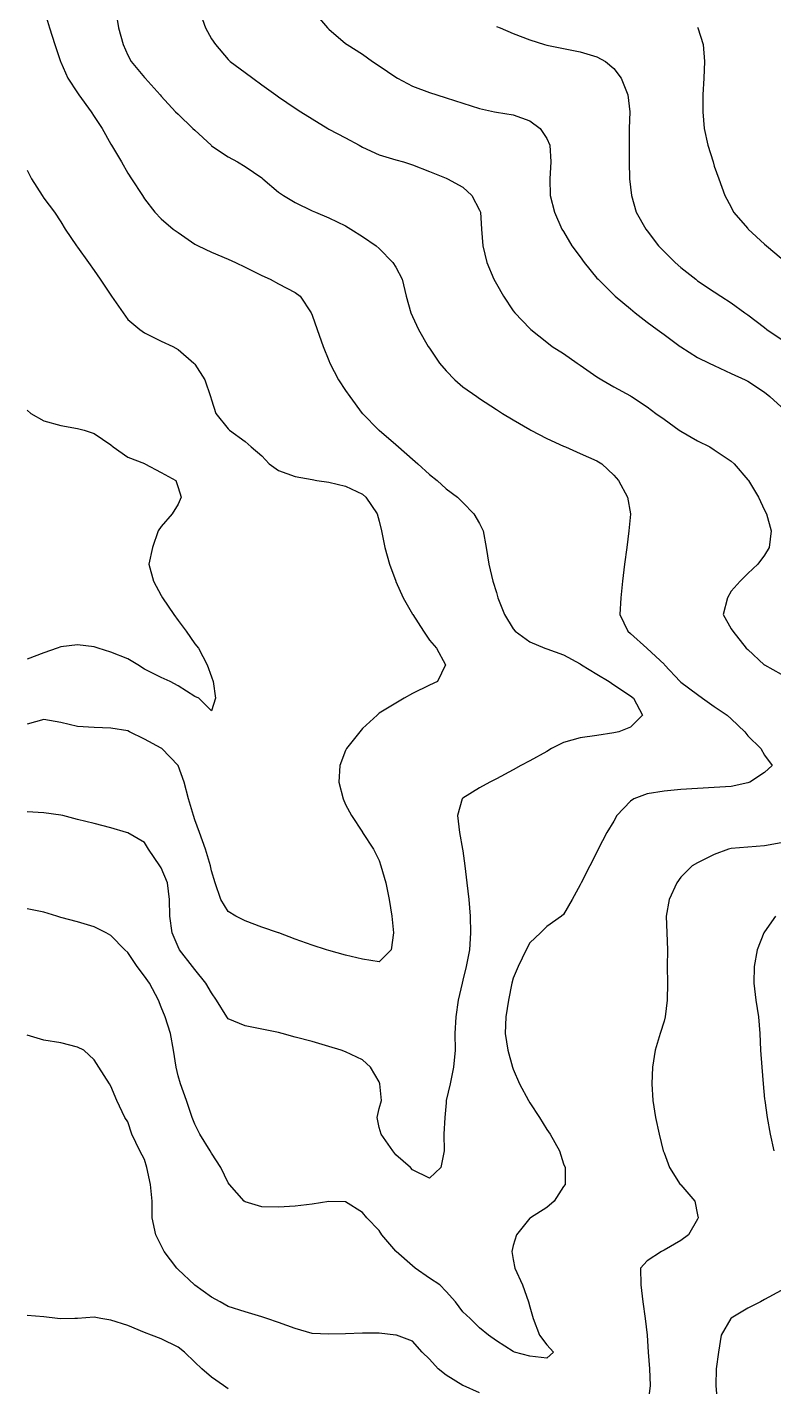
# Model space of a CAD drawing. Extents: x -729 to 771, y -779 to 721.
# Drawn here: x -729.1 to -582.6, y 135.4 to 402.3 of the extents above; entities that cross this region are included whole.
import ezdxf

# ---------------------------------------------------------------- set-up
doc = ezdxf.new("R2010")
doc.units = 0

msp = doc.modelspace()

# ---------------------------------------------------------------- linework, layer by layer
at = {"layer": 'CONTOURS'}
for points in [[(-725.7339, 405.4143, 26.472), (-724.765, 402.1249, 26.472), (-723.7176, 398.8354, 26.472), (-722.6104, 395.5459, 26.472), (-722.5377, 395.3787, 26.472), (-721.1082, 392.2564, 26.472), (-719.2482, 389.3449, 26.472), (-718.9778, 388.967, 26.472), (-716.5782, 385.6775, 26.472), (-715.9588, 384.7354, 26.472), (-714.4266, 382.388, 26.472), (-712.6693, 379.3317, 26.472), (-712.5375, 379.0985, 26.472), (-710.6328, 375.8091, 26.472), (-709.3798, 373.6051, 26.472), (-708.6396, 372.5196, 26.472), (-706.512, 369.2301, 26.472), (-706.0903, 368.5705, 26.472), (-704.0354, 365.9407, 26.472), (-702.8009, 364.6787, 26.472), (-700.4391, 362.6512, 26.472), (-699.5114, 361.9592, 26.472), (-696.2219, 359.6948, 26.472), (-695.571, 359.3617, 26.472), (-692.9324, 358.1106, 26.472), (-689.643, 356.7498, 26.472), (-688.2004, 356.0722, 26.472), (-686.3535, 355.1861, 26.472), (-683.064, 353.535, 26.472), (-681.444, 352.7828, 26.472), (-679.7745, 351.9105, 26.472), (-676.4851, 350.2044, 26.472), (-675.5663, 349.4933, 26.472), (-673.3846, 346.2038, 26.472), (-673.1956, 345.7581, 26.472), (-672.2062, 342.9143, 26.472), (-671.0485, 339.6249, 26.472), (-669.9061, 336.8703, 26.472), (-669.705, 336.3354, 26.472), (-667.9991, 333.0459, 26.472), (-666.6167, 330.9915, 26.472), (-665.7559, 329.7564, 26.472), (-663.3323, 326.467, 26.472), (-663.3272, 326.4611, 26.472), (-660.0749, 323.1775, 26.472), (-660.0377, 323.1471, 26.472), (-656.7482, 320.3533, 26.472), (-656.2447, 319.888, 26.472), (-653.4588, 317.4575, 26.472), (-652.4477, 316.5985, 26.472), (-650.1693, 314.4583, 26.472), (-648.6731, 313.3091, 26.472), (-646.8798, 311.671, 26.472), (-644.6754, 310.0196, 26.472), (-643.5903, 309.0007, 26.472), (-641.4235, 306.7301, 26.472), (-640.3009, 304.8259, 26.472), (-639.5977, 303.4407, 26.472), (-639.0504, 300.1512, 26.472), (-638.5157, 296.8617, 26.472), (-637.7291, 293.5722, 26.472), (-637.0114, 291.3268, 26.472), (-636.7039, 290.2828, 26.472), (-635.3984, 286.9933, 26.472), (-633.7219, 284.1701, 26.472), (-633.3529, 283.7038, 26.472), (-630.4324, 281.6567, 26.472), (-627.5016, 280.4143, 26.472), (-627.143, 280.2415, 26.472), (-623.8535, 279.0917, 26.472), (-620.564, 277.31, 26.472), (-620.2848, 277.1249, 26.472), (-617.2745, 275.3009, 26.472), (-614.9028, 273.8354, 26.472), (-613.9851, 273.1759, 26.472), (-610.6956, 271.0261, 26.472), (-610.1023, 270.5459, 26.472), (-608.307, 267.2564, 26.472), (-610.6956, 264.8835, 26.472), (-613.0029, 263.967, 26.472), (-613.9851, 263.7674, 26.472), (-617.2745, 263.2794, 26.472), (-620.564, 262.7685, 26.472), (-623.8535, 261.8743, 26.472), (-626.2219, 260.6775, 26.472), (-627.143, 260.1172, 26.472), (-630.4324, 258.2759, 26.472), (-632.1973, 257.388, 26.472), (-633.7219, 256.5316, 26.472), (-637.0114, 254.7781, 26.472), (-638.329, 254.0985, 26.472), (-640.3009, 252.9744, 26.472), (-643.5903, 250.9377, 26.472), (-643.7502, 250.8091, 26.472), (-644.6839, 247.5196, 26.472), (-644.2867, 244.2301, 26.472), (-643.6424, 240.9407, 26.472), (-643.5903, 240.6351, 26.472), (-643.2232, 237.6512, 26.472), (-642.8235, 234.3617, 26.472), (-642.4567, 231.0722, 26.472), (-642.1681, 227.7828, 26.472), (-642.0918, 224.4933, 26.472), (-642.3201, 221.2038, 26.472), (-642.9501, 217.9143, 26.472), (-643.5903, 215.2419, 26.472), (-643.7587, 214.6249, 26.472), (-644.5075, 211.3354, 26.472), (-644.964, 208.0459, 26.472), (-645.1764, 204.7564, 26.472), (-645.1176, 201.467, 26.472), (-645.4529, 198.1775, 26.472), (-646.0752, 194.888, 26.472), (-646.8465, 191.5985, 26.472), (-646.8798, 191.1915, 26.472), (-647.1403, 188.3091, 26.472), (-647.3134, 185.0196, 26.472), (-647.2742, 181.7301, 26.472), (-647.9228, 178.4407, 26.472), (-650.1693, 176.3815, 26.472), (-653.4588, 177.9866, 26.472), (-653.8565, 178.4407, 26.472), (-656.7482, 180.9653, 26.472), (-657.348, 181.7301, 26.472), (-659.6563, 185.0196, 26.472), (-660.0377, 186.3243, 26.472), (-660.4451, 188.3091, 26.472), (-660.0377, 190.0464, 26.472), (-659.5981, 191.5985, 26.472), (-659.8811, 194.888, 26.472), (-660.0377, 195.2856, 26.472), (-661.7043, 198.1775, 26.472), (-663.3272, 199.6202, 26.472), (-666.6167, 201.194, 26.472), (-667.4773, 201.467, 26.472), (-669.9061, 202.2315, 26.472), (-673.1956, 203.2044, 26.472), (-676.4851, 204.0793, 26.472), (-679.0505, 204.7564, 26.472), (-679.7745, 204.9372, 26.472), (-683.064, 205.5974, 26.472), (-686.3535, 206.293, 26.472), (-689.643, 207.6285, 26.472), (-689.942, 208.0459, 26.472), (-691.9789, 211.3354, 26.472), (-692.9324, 212.7493, 26.472), (-694.0773, 214.6249, 26.472), (-696.2219, 217.3559, 26.472), (-696.659, 217.9143, 26.472), (-699.2087, 221.2038, 26.472), (-699.5114, 221.8011, 26.472), (-700.6632, 224.4933, 26.472), (-701.1178, 227.7828, 26.472), (-701.1912, 231.0722, 26.472), (-701.543, 234.3617, 26.472), (-702.8009, 237.2536, 26.472), (-703.0619, 237.6512, 26.472), (-705.2792, 240.9407, 26.472), (-706.0903, 242.254, 26.472), (-709.3798, 244.1583, 26.472), (-709.6028, 244.2301, 26.472), (-712.6693, 245.1373, 26.472), (-715.9588, 245.9587, 26.472), (-719.2482, 246.776, 26.472), (-722.1006, 247.5196, 26.472), (-722.5377, 247.6354, 26.472), (-725.8272, 248.0476, 26.472), (-729.1167, 248.2765, 26.472)], [(-711.7167, 405.4143, 36.472), (-711.1952, 402.1249, 36.472), (-710.2783, 398.8354, 36.472), (-709.3798, 396.7703, 36.472), (-708.7322, 395.5459, 36.472), (-706.0903, 392.3773, 36.472), (-705.9861, 392.2564, 36.472), (-703.031, 388.967, 36.472), (-702.8009, 388.7018, 36.472), (-699.9793, 385.6775, 36.472), (-699.5114, 385.1974, 36.472), (-696.5729, 382.388, 36.472), (-696.2219, 382.0521, 36.472), (-693.0363, 379.0985, 36.472), (-692.9324, 379.003, 36.472), (-689.643, 376.8397, 36.472), (-687.8371, 375.8091, 36.472), (-686.3535, 374.9239, 36.472), (-683.064, 372.7026, 36.472), (-682.8375, 372.5196, 36.472), (-679.7745, 369.8775, 36.472), (-678.8251, 369.2301, 36.472), (-676.4851, 367.8276, 36.472), (-673.1956, 366.2465, 36.472), (-672.5543, 365.9407, 36.472), (-669.9061, 364.8538, 36.472), (-666.6167, 363.2478, 36.472), (-665.6197, 362.6512, 36.472), (-663.3272, 361.1715, 36.472), (-660.6335, 359.3617, 36.472), (-660.0377, 358.823, 36.472), (-657.3223, 356.0722, 36.472), (-656.7482, 355.1599, 36.472), (-655.4929, 352.7828, 36.472), (-654.6953, 349.4933, 36.472), (-653.7945, 346.2038, 36.472), (-653.4588, 345.4681, 36.472), (-652.2993, 342.9143, 36.472), (-650.423, 339.6249, 36.472), (-650.1693, 339.243, 36.472), (-648.19, 336.3354, 36.472), (-646.8798, 334.8005, 36.472), (-645.1505, 333.0459, 36.472), (-643.5903, 331.6849, 36.472), (-640.842, 329.7564, 36.472), (-640.3009, 329.3668, 36.472), (-637.0114, 327.2247, 36.472), (-635.8086, 326.467, 36.472), (-633.7219, 325.195, 36.472), (-630.4324, 323.2796, 36.472), (-630.2538, 323.1775, 36.472), (-627.143, 321.5321, 36.472), (-623.8535, 320.0619, 36.472), (-623.4553, 319.888, 36.472), (-620.564, 318.613, 36.472), (-617.2745, 317.1266, 36.472), (-616.3418, 316.5985, 36.472), (-613.9851, 314.352, 36.472), (-613.0555, 313.3091, 36.472), (-611.2838, 310.0196, 36.472), (-610.6956, 306.776, 36.472), (-610.688, 306.7301, 36.472), (-610.6956, 306.6589, 36.472), (-611.0347, 303.4407, 36.472), (-611.4341, 300.1512, 36.472), (-611.8548, 296.8617, 36.472), (-612.2368, 293.5722, 36.472), (-612.5813, 290.2828, 36.472), (-612.7845, 286.9933, 36.472), (-611.2039, 283.7038, 36.472), (-610.6956, 283.3006, 36.472), (-607.5009, 280.4143, 36.472), (-607.4061, 280.3389, 36.472), (-604.1167, 277.2275, 36.472), (-604.026, 277.1249, 36.472), (-600.9445, 273.8354, 36.472), (-600.8272, 273.74, 36.472), (-597.5377, 271.2705, 36.472), (-596.5764, 270.5459, 36.472), (-594.2482, 268.9128, 36.472), (-591.7141, 267.2564, 36.472), (-590.9588, 266.524, 36.472), (-588.2411, 263.967, 36.472), (-587.6693, 263.2165, 36.472), (-585.0906, 260.6775, 36.472), (-584.3798, 259.4117, 36.472), (-582.9109, 257.388, 36.472), (-584.3798, 255.9866, 36.472), (-587.2388, 254.0985, 36.472), (-587.6693, 253.9601, 36.472), (-590.9588, 253.2508, 36.472), (-594.2482, 253.0318, 36.472), (-597.5377, 252.8344, 36.472), (-600.8272, 252.6519, 36.472), (-604.1167, 252.3569, 36.472), (-607.4061, 251.7863, 36.472), (-610.0509, 250.8091, 36.472), (-610.6956, 250.3631, 36.472), (-613.3536, 247.5196, 36.472), (-613.9851, 246.4595, 36.472), (-615.3633, 244.2301, 36.472), (-617.0085, 240.9407, 36.472), (-617.2745, 240.3545, 36.472), (-618.6573, 237.6512, 36.472), (-620.367, 234.3617, 36.472), (-620.564, 233.9298, 36.472), (-622.1232, 231.0722, 36.472), (-623.8535, 228.1238, 36.472), (-624.2588, 227.7828, 36.472), (-627.143, 225.7829, 36.472), (-628.3679, 224.4933, 36.472), (-630.4324, 222.5734, 36.472), (-631.1825, 221.2038, 36.472), (-632.7727, 217.9143, 36.472), (-633.7219, 215.6461, 36.472), (-634.0018, 214.6249, 36.472), (-634.6691, 211.3354, 36.472), (-635.1564, 208.0459, 36.472), (-635.2711, 204.7564, 36.472), (-634.7442, 201.467, 36.472), (-633.8819, 198.1775, 36.472), (-633.7219, 197.777, 36.472), (-632.449, 194.888, 36.472), (-630.715, 191.5985, 36.472), (-630.4324, 191.1369, 36.472), (-628.5488, 188.3091, 36.472), (-627.143, 185.94, 36.472), (-626.4749, 185.0196, 36.472), (-624.659, 181.7301, 36.472), (-623.8535, 179.2152, 36.472), (-623.5456, 178.4407, 36.472), (-623.5003, 175.1512, 36.472), (-623.8535, 174.7182, 36.472), (-625.6813, 171.8617, 36.472), (-627.143, 170.6273, 36.472), (-630.3533, 168.5722, 36.472), (-630.4324, 168.5089, 36.472), (-633.0621, 165.2828, 36.472), (-633.7219, 163.1496, 36.472), (-633.9634, 161.9933, 36.472), (-633.7219, 160.4246, 36.472), (-633.4261, 158.7038, 36.472), (-631.8753, 155.4143, 36.472), (-630.7337, 152.1249, 36.472), (-630.4324, 151.143, 36.472), (-629.7714, 148.8354, 36.472), (-628.5288, 145.5459, 36.472), (-627.143, 143.6927, 36.472), (-625.7843, 142.2564, 36.472), (-627.143, 141.0385, 36.472), (-630.4324, 141.4487, 36.472), (-633.4693, 142.2564, 36.472), (-633.7219, 142.3772, 36.472), (-637.0114, 144.4325, 36.472), (-638.5367, 145.5459, 36.472), (-640.3009, 147.0318, 36.472), (-642.1976, 148.8354, 36.472), (-643.5903, 150.173, 36.472), (-645.0386, 152.1249, 36.472), (-646.8798, 154.1417, 36.472), (-648.1058, 155.4143, 36.472), (-650.1693, 156.7811, 36.472), (-652.9316, 158.7038, 36.472), (-653.4588, 159.1742, 36.472), (-656.7119, 161.9933, 36.472), (-656.7482, 162.033, 36.472), (-659.4987, 165.2828, 36.472), (-660.0377, 166.1111, 36.472), (-662.4738, 168.5722, 36.472), (-663.3272, 169.6657, 36.472), (-666.6167, 171.7169, 36.472), (-669.9061, 171.7866, 36.472), (-673.1956, 171.2884, 36.472), (-676.4851, 170.9104, 36.472), (-679.7745, 170.6686, 36.472), (-683.064, 170.756, 36.472), (-686.3535, 171.7173, 36.472), (-686.5399, 171.8617, 36.472), (-689.409, 175.1512, 36.472), (-689.643, 175.4513, 36.472), (-691.1067, 178.4407, 36.472), (-692.9324, 181.3026, 36.472), (-693.2089, 181.7301, 36.472), (-695.2331, 185.0196, 36.472), (-696.2219, 186.9595, 36.472), (-696.7051, 188.3091, 36.472), (-697.8656, 191.5985, 36.472), (-699.0459, 194.888, 36.472), (-699.5114, 196.4573, 36.472), (-699.8713, 198.1775, 36.472), (-700.3792, 201.467, 36.472), (-701.0168, 204.7564, 36.472), (-702.0238, 208.0459, 36.472), (-702.8009, 209.9263, 36.472), (-703.3583, 211.3354, 36.472), (-705.1187, 214.6249, 36.472), (-706.0903, 215.9993, 36.472), (-707.5558, 217.9143, 36.472), (-709.3798, 220.6819, 36.472), (-709.976, 221.2038, 36.472), (-712.6693, 224.006, 36.472), (-713.5943, 224.4933, 36.472), (-715.9588, 225.7191, 36.472), (-719.2482, 226.669, 36.472), (-722.5377, 227.5278, 36.472), (-723.31, 227.7828, 36.472), (-725.8272, 228.5603, 36.472), (-729.1167, 229.2123, 36.472)], [(-695.2832, 405.4143, 46.472), (-694.0844, 402.1249, 46.472), (-692.9324, 399.9453, 46.472), (-692.1709, 398.8354, 46.472), (-689.643, 395.9508, 46.472), (-689.2506, 395.5459, 46.472), (-686.3535, 393.3982, 46.472), (-684.8562, 392.2564, 46.472), (-683.064, 390.925, 46.472), (-680.3229, 388.967, 46.472), (-679.7745, 388.5815, 46.472), (-676.4851, 386.3453, 46.472), (-675.431, 385.6775, 46.472), (-673.1956, 384.2808, 46.472), (-670.1308, 382.388, 46.472), (-669.9061, 382.2631, 46.472), (-666.6167, 380.534, 46.472), (-663.956, 379.0985, 46.472), (-663.3272, 378.7256, 46.472), (-660.0377, 377.2271, 46.472), (-656.7482, 376.23, 46.472), (-655.253, 375.8091, 46.472), (-653.4588, 375.226, 46.472), (-650.1693, 373.9385, 46.472), (-646.8798, 372.636, 46.472), (-646.6077, 372.5196, 46.472), (-643.5903, 370.8938, 46.472), (-641.8685, 369.2301, 46.472), (-640.3009, 366.3765, 46.472), (-640.1578, 365.9407, 46.472), (-639.9088, 362.6512, 46.472), (-639.6613, 359.3617, 46.472), (-638.9234, 356.0722, 46.472), (-637.5027, 352.7828, 46.472), (-637.0114, 351.9027, 46.472), (-635.6389, 349.4933, 46.472), (-633.7219, 346.6069, 46.472), (-633.4145, 346.2038, 46.472), (-630.4324, 343.1045, 46.472), (-630.2284, 342.9143, 46.472), (-627.143, 340.4227, 46.472), (-626.0432, 339.6249, 46.472), (-623.8535, 338.2057, 46.472), (-621.1808, 336.3354, 46.472), (-620.564, 335.932, 46.472), (-617.2745, 333.6561, 46.472), (-616.3305, 333.0459, 46.472), (-613.9851, 331.659, 46.472), (-610.6956, 329.8811, 46.472), (-610.5029, 329.7564, 46.472), (-607.4061, 327.725, 46.472), (-605.6997, 326.467, 46.472), (-604.1167, 325.3148, 46.472), (-601.1306, 323.1775, 46.472), (-600.8272, 322.9715, 46.472), (-597.5377, 321.0719, 46.472), (-595.1151, 319.888, 46.472), (-594.2482, 319.345, 46.472), (-590.9588, 317.0934, 46.472), (-590.3292, 316.5985, 46.472), (-587.6693, 313.4532, 46.472), (-587.5465, 313.3091, 46.472), (-585.57, 310.0196, 46.472), (-584.3798, 307.4832, 46.472), (-584.0093, 306.7301, 46.472), (-583.115, 303.4407, 46.472), (-583.4653, 300.1512, 46.472), (-584.3798, 298.6572, 46.472), (-585.6902, 296.8617, 46.472), (-587.6693, 295.052, 46.472), (-589.1533, 293.5722, 46.472), (-590.9588, 291.584, 46.472), (-591.6594, 290.2828, 46.472), (-592.4856, 286.9933, 46.472), (-590.9588, 284.2059, 46.472), (-590.6239, 283.7038, 46.472), (-587.9767, 280.4143, 46.472), (-587.6693, 280.0974, 46.472), (-584.4243, 277.1249, 46.472), (-584.3798, 277.0924, 46.472), (-581.0903, 275.2947, 46.472)], [(-672.9977, 405.4143, 56.472), (-670.1842, 402.1249, 56.472), (-669.9061, 401.8635, 56.472), (-666.6167, 399.0732, 56.472), (-666.2963, 398.8354, 56.472), (-663.3272, 396.9383, 56.472), (-661.3434, 395.5459, 56.472), (-660.0377, 394.6585, 56.472), (-656.7482, 392.4559, 56.472), (-656.4035, 392.2564, 56.472), (-653.4588, 390.7091, 56.472), (-650.1693, 389.4743, 56.472), (-648.6909, 388.967, 56.472), (-646.8798, 388.4015, 56.472), (-643.5903, 387.319, 56.472), (-640.3009, 386.3145, 56.472), (-637.3677, 385.6775, 56.472), (-637.0114, 385.6094, 56.472), (-633.7219, 385.057, 56.472), (-630.4324, 383.9098, 56.472), (-628.4066, 382.388, 56.472), (-627.143, 380.4437, 56.472), (-626.5121, 379.0985, 56.472), (-626.353, 375.8091, 56.472), (-626.5256, 372.5196, 56.472), (-626.4602, 369.2301, 56.472), (-625.5794, 365.9407, 56.472), (-624.1423, 362.6512, 56.472), (-623.8535, 362.1515, 56.472), (-622.183, 359.3617, 56.472), (-620.564, 357.1862, 56.472), (-619.7689, 356.0722, 56.472), (-617.2745, 353.0283, 56.472), (-617.061, 352.7828, 56.472), (-613.9851, 349.7375, 56.472), (-613.7059, 349.4933, 56.472), (-610.6956, 346.9687, 56.472), (-609.7766, 346.2038, 56.472), (-607.4061, 344.3669, 56.472), (-605.491, 342.9143, 56.472), (-604.1167, 341.9292, 56.472), (-600.9374, 339.6249, 56.472), (-600.8272, 339.5458, 56.472), (-597.5377, 337.4519, 56.472), (-595.2486, 336.3354, 56.472), (-594.2482, 335.8354, 56.472), (-590.9588, 334.3124, 56.472), (-588.198, 333.0459, 56.472), (-587.6693, 332.7721, 56.472), (-584.3798, 330.638, 56.472), (-583.3314, 329.7564, 56.472), (-581.0903, 327.7361, 56.472)], [(-637.0114, 402.3902, 66.472), (-636.2964, 402.1249, 66.472), (-633.7219, 401.0395, 66.472), (-630.4324, 399.7513, 66.472), (-627.5694, 398.8354, 66.472), (-627.143, 398.7197, 66.472), (-623.8535, 398.0815, 66.472), (-620.564, 397.435, 66.472), (-617.2745, 396.4536, 66.472), (-615.5814, 395.5459, 66.472), (-613.9851, 394.1705, 66.472), (-612.5083, 392.2564, 66.472), (-611.1981, 388.967, 66.472), (-610.8099, 385.6775, 66.472), (-610.967, 382.388, 66.472), (-610.9661, 379.0985, 66.472), (-610.9646, 375.8091, 66.472), (-610.8807, 372.5196, 66.472), (-610.6956, 370.8455, 66.472), (-610.5238, 369.2301, 66.472), (-609.5792, 365.9407, 66.472), (-607.6814, 362.6512, 66.472), (-607.4061, 362.2687, 66.472), (-605.1717, 359.3617, 66.472), (-604.1167, 358.2346, 66.472), (-601.9515, 356.0722, 66.472), (-600.8272, 355.1086, 66.472), (-597.8796, 352.7828, 66.472), (-597.5377, 352.5134, 66.472), (-594.2482, 350.3554, 66.472), (-592.9708, 349.4933, 66.472), (-590.9588, 348.1831, 66.472), (-588.2522, 346.2038, 66.472), (-587.6693, 345.8184, 66.472), (-584.3798, 343.2973, 66.472), (-583.9026, 342.9143, 66.472), (-581.0903, 341.0125, 66.472)], [(-597.5377, 402.286, 76.472), (-597.4472, 402.1249, 76.472), (-596.4597, 398.8354, 76.472), (-596.1765, 395.5459, 76.472), (-596.3248, 392.2564, 76.472), (-596.4963, 388.967, 76.472), (-596.4939, 385.6775, 76.472), (-596.246, 382.388, 76.472), (-595.4902, 379.0985, 76.472), (-594.4964, 375.8091, 76.472), (-594.2482, 375.0055, 76.472), (-593.3626, 372.5196, 76.472), (-592.1867, 369.2301, 76.472), (-590.9588, 366.9359, 76.472), (-590.4474, 365.9407, 76.472), (-587.6693, 362.7265, 76.472), (-587.6038, 362.6512, 76.472), (-584.3798, 359.6988, 76.472), (-583.9851, 359.3617, 76.472), (-581.0903, 356.9247, 76.472)], [(-729.1167, 374.2037, 16.472), (-728.2456, 372.5196, 16.472), (-726.1808, 369.2301, 16.472), (-725.8272, 368.6995, 16.472), (-723.7508, 365.9407, 16.472), (-722.5377, 364.0328, 16.472), (-721.6866, 362.6512, 16.472), (-719.4573, 359.3617, 16.472), (-719.2482, 359.0734, 16.472), (-717.1066, 356.0722, 16.472), (-715.9588, 354.5077, 16.472), (-714.8096, 352.7828, 16.472), (-712.6693, 349.6557, 16.472), (-712.5404, 349.4933, 16.472), (-710.2823, 346.2038, 16.472), (-709.3798, 344.916, 16.472), (-707.0145, 342.9143, 16.472), (-706.0903, 342.2442, 16.472), (-702.8009, 340.6534, 16.472), (-700.5567, 339.6249, 16.472), (-699.5114, 339.0317, 16.472), (-696.3798, 336.3354, 16.472), (-696.2219, 336.1073, 16.472), (-694.2627, 333.0459, 16.472), (-693.1107, 329.7564, 16.472), (-692.9324, 329.1571, 16.472), (-692.0832, 326.467, 16.472), (-689.643, 323.4539, 16.472), (-689.3931, 323.1775, 16.472), (-686.3535, 320.9826, 16.472), (-685.1303, 319.888, 16.472), (-683.064, 318.1104, 16.472), (-681.6513, 316.5985, 16.472), (-679.7745, 315.2321, 16.472), (-676.4851, 314.1015, 16.472), (-673.1956, 313.4738, 16.472), (-672.2798, 313.3091, 16.472), (-669.9061, 312.9494, 16.472), (-666.6167, 312.1639, 16.472), (-663.3272, 310.5904, 16.472), (-662.6533, 310.0196, 16.472), (-660.4499, 306.7301, 16.472), (-660.0377, 305.3397, 16.472), (-659.574, 303.4407, 16.472), (-658.8909, 300.1512, 16.472), (-657.9896, 296.8617, 16.472), (-656.7804, 293.5722, 16.472), (-656.7482, 293.5032, 16.472), (-655.3376, 290.2828, 16.472), (-653.4588, 287.0406, 16.472), (-653.4294, 286.9933, 16.472), (-651.3307, 283.7038, 16.472), (-650.1693, 281.9721, 16.472), (-648.7849, 280.4143, 16.472), (-646.9752, 277.1249, 16.472), (-648.562, 273.8354, 16.472), (-650.1693, 273.1615, 16.472), (-653.4588, 271.5058, 16.472), (-655.1163, 270.5459, 16.472), (-656.7482, 269.6062, 16.472), (-660.0377, 267.6263, 16.472), (-660.4113, 267.2564, 16.472), (-663.3272, 264.6137, 16.472), (-663.8176, 263.967, 16.472), (-666.4221, 260.6775, 16.472), (-666.6167, 260.3386, 16.472), (-667.7659, 257.388, 16.472), (-667.9609, 254.0985, 16.472), (-667.1185, 250.8091, 16.472), (-666.6167, 249.6771, 16.472), (-665.4837, 247.5196, 16.472), (-663.3272, 244.2719, 16.472), (-663.2964, 244.2301, 16.472), (-661.1208, 240.9407, 16.472), (-660.0377, 238.6891, 16.472), (-659.6687, 237.6512, 16.472), (-658.7502, 234.3617, 16.472), (-658.05, 231.0722, 16.472), (-657.5226, 227.7828, 16.472), (-657.2184, 224.4933, 16.472), (-657.6572, 221.2038, 16.472), (-660.0377, 218.8333, 16.472), (-663.3272, 219.3869, 16.472), (-666.6167, 220.1458, 16.472), (-669.9061, 221.057, 16.472), (-670.355, 221.2038, 16.472), (-673.1956, 222.1097, 16.472), (-676.4851, 223.2942, 16.472), (-679.7412, 224.4933, 16.472), (-679.7745, 224.5059, 16.472), (-683.064, 225.6592, 16.472), (-686.3535, 226.8589, 16.472), (-688.1672, 227.7828, 16.472), (-689.643, 228.695, 16.472), (-691.0951, 231.0722, 16.472), (-692.2135, 234.3617, 16.472), (-692.9324, 236.7144, 16.472), (-693.1615, 237.6512, 16.472), (-694.1071, 240.9407, 16.472), (-695.2945, 244.2301, 16.472), (-696.2219, 246.7202, 16.472), (-696.5006, 247.5196, 16.472), (-697.476, 250.8091, 16.472), (-698.3019, 254.0985, 16.472), (-699.5114, 257.3849, 16.472), (-699.5131, 257.388, 16.472), (-702.6806, 260.6775, 16.472), (-702.8009, 260.7701, 16.472), (-706.0903, 262.5241, 16.472), (-709.0035, 263.967, 16.472), (-709.3798, 264.1964, 16.472), (-712.6693, 264.7097, 16.472), (-715.9588, 264.7933, 16.472), (-719.2482, 265.0491, 16.472), (-722.5377, 265.7905, 16.472), (-725.8272, 266.3868, 16.472), (-729.1167, 265.4853, 16.472)], [(-729.1167, 327.1213, 6.472), (-728.3944, 326.467, 6.472), (-725.8272, 324.9983, 6.472), (-722.5377, 324.1107, 6.472), (-719.2482, 323.5216, 6.472), (-717.9416, 323.1775, 6.472), (-715.9588, 322.5206, 6.472), (-712.6693, 320.278, 6.472), (-712.2424, 319.888, 6.472), (-709.3798, 317.8639, 6.472), (-706.0903, 316.6371, 6.472), (-706.0014, 316.5985, 6.472), (-702.8009, 314.8854, 6.472), (-699.9083, 313.3091, 6.472), (-699.5114, 311.8981, 6.472), (-698.8831, 310.0196, 6.472), (-699.5114, 308.6452, 6.472), (-700.6568, 306.7301, 6.472), (-702.8009, 304.2415, 6.472), (-703.3797, 303.4407, 6.472), (-704.5378, 300.1512, 6.472), (-705.243, 296.8617, 6.472), (-704.3312, 293.5722, 6.472), (-702.8009, 290.7075, 6.472), (-702.5706, 290.2828, 6.472), (-700.3056, 286.9933, 6.472), (-699.5114, 285.8409, 6.472), (-697.9031, 283.7038, 6.472), (-696.2219, 281.2305, 6.472), (-695.5038, 280.4143, 6.472), (-693.821, 277.1249, 6.472), (-692.9324, 274.7791, 6.472), (-692.5853, 273.8354, 6.472), (-692.1638, 270.5459, 6.472), (-692.9324, 268.1211, 6.472), (-695.3936, 270.5459, 6.472), (-696.2219, 270.885, 6.472), (-699.5114, 273.0008, 6.472), (-701.0233, 273.8354, 6.472), (-702.8009, 274.6342, 6.472), (-706.0903, 276.2752, 6.472), (-707.3894, 277.1249, 6.472), (-709.3798, 278.3135, 6.472), (-712.6693, 279.6224, 6.472), (-715.2017, 280.4143, 6.472), (-715.9588, 280.638, 6.472), (-719.2482, 281.0299, 6.472), (-722.5377, 280.6486, 6.472), (-723.225, 280.4143, 6.472), (-725.8272, 279.4725, 6.472), (-729.1167, 278.2345, 6.472)], [(-581.0903, 242.2138, 46.472), (-584.3798, 241.6256, 46.472), (-587.6693, 241.3651, 46.472), (-590.9588, 241.1046, 46.472), (-591.4682, 240.9407, 46.472), (-594.2482, 239.8849, 46.472), (-597.5377, 238.2581, 46.472), (-598.6052, 237.6512, 46.472), (-600.8272, 235.4764, 46.472), (-601.6222, 234.3617, 46.472), (-603.0977, 231.0722, 46.472), (-603.6643, 227.7828, 46.472), (-603.546, 224.4933, 46.472), (-603.444, 221.2038, 46.472), (-603.4826, 217.9143, 46.472), (-603.4468, 214.6249, 46.472), (-603.5123, 211.3354, 46.472), (-603.9155, 208.0459, 46.472), (-604.1167, 207.1824, 46.472), (-604.8543, 204.7564, 46.472), (-605.8358, 201.467, 46.472), (-606.404, 198.1775, 46.472), (-606.5063, 194.888, 46.472), (-606.3269, 191.5985, 46.472), (-605.7926, 188.3091, 46.472), (-605.077, 185.0196, 46.472), (-604.2683, 181.7301, 46.472), (-604.1167, 181.3324, 46.472), (-603.0413, 178.4407, 46.472), (-600.9125, 175.1512, 46.472), (-600.8272, 175.0626, 46.472), (-598.0915, 171.8617, 46.472), (-597.5377, 169.163, 46.472), (-597.4221, 168.5722, 46.472), (-597.5377, 168.314, 46.472), (-599.2986, 165.2828, 46.472), (-600.8272, 164.1532, 46.472), (-604.1167, 162.2549, 46.472), (-604.6146, 161.9933, 46.472), (-607.4061, 160.1212, 46.472), (-608.707, 158.7038, 46.472), (-608.6667, 155.4143, 46.472), (-608.2722, 152.1249, 46.472), (-607.8065, 148.8354, 46.472), (-607.4061, 145.5715, 46.472), (-607.4031, 145.5459, 46.472), (-607.2395, 142.2564, 46.472), (-606.9403, 138.967, 46.472), (-606.8238, 135.6775, 46.472), (-607.2457, 132.388, 46.472)], [(-582.2234, 227.7828, 56.472), (-584.3798, 224.7444, 56.472), (-584.5298, 224.4933, 56.472), (-585.8522, 221.2038, 56.472), (-586.4046, 217.9143, 56.472), (-586.4523, 214.6249, 56.472), (-586.1202, 211.3354, 56.472), (-585.564, 208.0459, 56.472), (-585.3149, 204.7564, 56.472), (-585.1545, 201.467, 56.472), (-584.932, 198.1775, 56.472), (-584.6466, 194.888, 56.472), (-584.3798, 191.8948, 56.472), (-584.3546, 191.5985, 56.472), (-583.8994, 188.3091, 56.472), (-583.2541, 185.0196, 56.472), (-582.5307, 181.7301, 56.472)], [(-640.3009, 134.2202, 46.472), (-643.5674, 135.6775, 46.472), (-643.5903, 135.6882, 46.472), (-646.8798, 137.6988, 46.472), (-648.4632, 138.967, 46.472), (-650.1693, 140.8528, 46.472), (-651.5901, 142.2564, 46.472), (-653.4588, 144.3592, 46.472), (-656.6341, 145.5459, 46.472), (-656.7482, 145.5929, 46.472), (-660.0377, 145.9443, 46.472), (-663.3272, 145.9265, 46.472), (-666.6167, 145.7926, 46.472), (-669.9061, 145.7533, 46.472), (-673.1956, 145.9025, 46.472), (-676.4851, 146.8907, 46.472), (-679.7745, 148.0644, 46.472), (-682.0993, 148.8354, 46.472), (-683.064, 149.1471, 46.472), (-686.3535, 150.1271, 46.472), (-689.643, 151.2188, 46.472), (-691.2565, 152.1249, 46.472), (-692.9324, 153.0044, 46.472), (-696.2219, 155.3929, 46.472), (-696.2495, 155.4143, 46.472), (-699.5114, 158.4596, 46.472), (-699.7656, 158.7038, 46.472), (-702.2593, 161.9933, 46.472), (-702.8009, 163.154, 46.472), (-703.8813, 165.2828, 46.472), (-704.5629, 168.5722, 46.472), (-704.5558, 171.8617, 46.472), (-704.9047, 175.1512, 46.472), (-705.6109, 178.4407, 46.472), (-706.0903, 180.0612, 46.472), (-707.0165, 181.7301, 46.472), (-708.6004, 185.0196, 46.472), (-709.3798, 187.4363, 46.472), (-709.9755, 188.3091, 46.472), (-711.5444, 191.5985, 46.472), (-712.6693, 194.4503, 46.472), (-712.9716, 194.888, 46.472), (-715.0231, 198.1775, 46.472), (-715.9588, 199.6266, 46.472), (-717.9735, 201.467, 46.472), (-719.2482, 202.0607, 46.472), (-722.5377, 202.956, 46.472), (-725.8272, 203.4406, 46.472), (-729.1167, 204.427, 46.472)], [(-581.0903, 154.3285, 56.472), (-584.3798, 152.5458, 56.472), (-585.1934, 152.1249, 56.472), (-587.6693, 150.8706, 56.472), (-590.9588, 148.8888, 56.472), (-591.012, 148.8354, 56.472), (-592.8822, 145.5459, 56.472), (-593.4524, 142.2564, 56.472), (-593.8751, 138.967, 56.472), (-593.9224, 135.6775, 56.472), (-593.6634, 132.388, 56.472)], [(-689.643, 135.0185, 56.472), (-690.6052, 135.6775, 56.472), (-692.9324, 137.3265, 56.472), (-694.8479, 138.967, 56.472), (-696.2219, 140.2882, 56.472), (-698.2543, 142.2564, 56.472), (-699.5114, 143.1862, 56.472), (-702.8009, 144.8472, 56.472), (-704.7201, 145.5459, 56.472), (-706.0903, 146.1139, 56.472), (-709.3798, 147.4654, 56.472), (-712.6693, 148.5335, 56.472), (-714.6757, 148.8354, 56.472), (-715.9588, 149.0735, 56.472), (-719.2482, 148.8518, 56.472), (-719.737, 148.8354, 56.472), (-722.5377, 148.7467, 56.472), (-723.1506, 148.8354, 56.472), (-725.8272, 149.1854, 56.472), (-729.1167, 149.4378, 56.472)]]:
    msp.add_polyline3d(points, dxfattribs=at)

doc.saveas('drawing.dxf')
